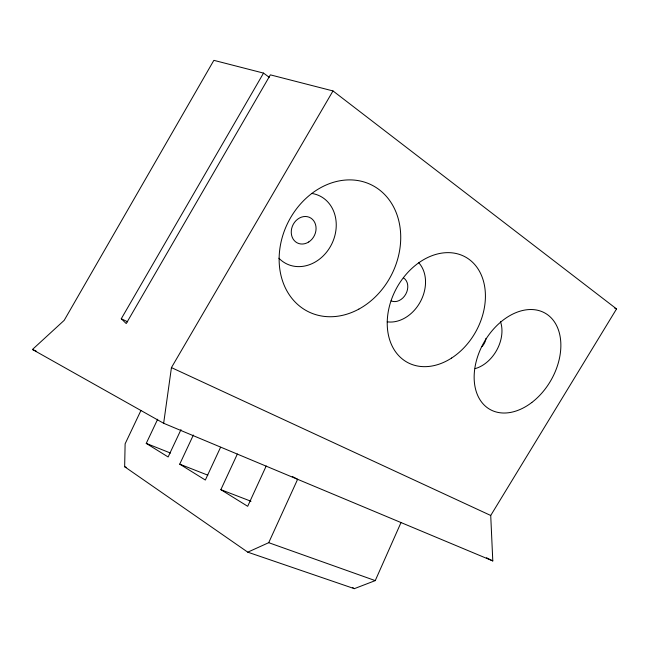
<?xml version="1.0" encoding="UTF-8"?>
<svg xmlns="http://www.w3.org/2000/svg" width="649" height="649" viewBox="0 0 649 649"><rect width="100%" height="100%" fill="white"/><g stroke="black" fill="none" stroke-linecap="round" stroke-linejoin="round"><path stroke-width="0.97" d="M401.017 522.55L375.252 580.612L354.338 588.659L247.772 552.169L124.649 466.736L125.119 443.827L140.979 410.419M163.653 423.278L171.441 367.602L332.994 90.941L616.55 308.924L490.725 515.476L492.794 560.939L163.653 423.278L32.45 349.478L64.202 320.33L213.862 60.341L263.535 73.102L269.246 77.32M247.772 552.169L268.718 542.678L297.623 479.311L292.301 476.471M266.22 465.974L247.683 506.301L220.855 489.662L237.372 454M220.571 447.275L205.335 480.041L179.724 464.157L193.361 435.041M180.99 429.614L168.132 456.969L146.244 443.397L157.683 419.205M332.994 90.941L270.365 74.854L126.222 323.559L121.282 318.748L263.535 73.102M268.718 542.678L375.252 580.612M124.649 466.736L126.539 467.442M220.855 489.662L251.009 501.263M179.724 464.157L207.826 475.173M146.244 443.397L170.509 453.051M614.7 308.153L616.55 308.924M32.45 349.478L36.157 351.077M171.441 367.602L490.725 515.476M121.282 318.748L127.675 321.831M486.499 557.742L492.794 560.939M352.642 587.564L354.338 588.659M500.509 321.726A32.207 23.259 -60.3 0 1 475.149 368.616M486.02 338.356A12.08 8.721 -60.3 0 1 482.053 346.615M418.475 262.439A34.77 27.071 -61.6 0 1 420.601 301.29A34.77 27.071 -61.6 0 1 387.242 321.823M403.662 278.023A13.037 10.149 -61.6 0 1 405.795 294.111A13.037 10.149 -61.6 0 1 391.112 300.836M311.504 193.41A37.788 31.898 -64.2 0 1 331.558 244.405A37.788 31.898 -64.2 0 1 278.9 258.213M308.746 241.972A14.164 11.958 -64.2 0 0 310.912 218.121A14.164 11.958 -64.2 0 0 291.312 230.719A14.164 11.958 -64.2 0 0 308.746 241.972M358.816 309.135A70.822 57.988 -63.3 0 0 380.525 190.741A70.822 57.988 -63.3 0 0 280.441 245.046A70.822 57.988 -63.3 0 0 358.816 309.135M451.631 358.029A60.154 45.195 -61.1 0 0 469.049 259.324A60.154 45.195 -61.1 0 0 388.264 311.593A60.154 45.195 -61.1 0 0 451.631 358.029M531.815 402.485A55.473 38.478 -60 0 0 545.793 313.556A55.473 38.478 -60 0 0 474.906 367.78A55.473 38.478 -60 0 0 531.815 402.485"/></g></svg>
